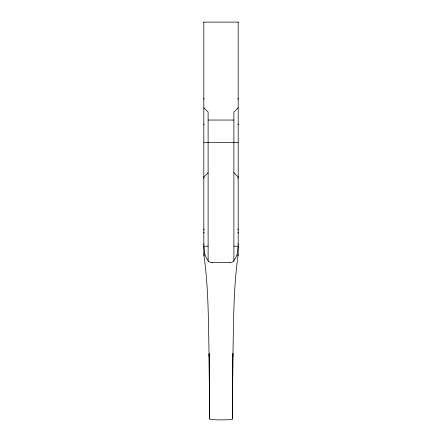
<?xml version="1.0" encoding="UTF-8"?>
<svg xmlns="http://www.w3.org/2000/svg" width="442" height="442" viewBox="0 0 442 442"><rect width="100%" height="100%" fill="white"/><g stroke="black" fill="none" stroke-linecap="round" stroke-linejoin="round"><path stroke-width="0.66" d="M232.409 418.977L232.89 353.677L232.409 418.977A11.409 0.923 0 0 1 221 419.9A11.409 0.923 0 0 1 209.591 418.977L209.11 353.677L209.591 418.977M238.183 232.138L238.023 233.017M232.89 356.501C233.674 322.494 233.31 288.272 238.183 254.531L238.183 22.1L203.817 22.1L203.817 254.531C208.69 288.272 208.326 322.494 209.11 356.501M238.183 177.253L238.011 178.104M203.817 99.008L203.989 98.306M203.817 124.788L203.989 124.08M233.89 260.465L235.575 258.029L236.746 255.321A39.802 30.575 0 0 0 237.498 252.647L238.183 246.205L233.89 246.205M238.183 107.743L233.89 112.041L233.89 261.106L233.31 261.52M203.817 177.027L208.11 172.728M208.11 120.047L233.89 120.047M203.817 142.385L238.183 142.385M208.11 246.205L203.817 246.205L204.663 253.338M212.409 262.67L229.591 262.67M208.69 261.52L208.11 261.106L208.11 112.041L203.817 107.743M233.89 172.728L238.183 177.027M238.011 98.306L238.183 99.008M238.011 124.08L238.183 124.788M203.989 178.104L203.817 177.253M203.977 233.017L203.817 232.138M203.939 22.448A8.591 1.216 0 0 1 203.817 22.244M204.419 255.946A8.591 3.84 0 0 1 203.817 254.531M204.049 229.956A8.757 5.122 0 0 1 203.922 228.917M238.183 254.531A8.591 3.84 0 0 1 237.581 255.946M238.078 228.917A8.757 5.122 0 0 1 237.951 229.956M238.183 22.244A8.591 1.216 0 0 1 238.061 22.448M212.409 262.697A6.547 6.166 0 0 1 208.751 261.531M233.249 261.531A6.547 6.166 0 0 1 229.591 262.697M209.591 417.784A5.707 0.459 0 0 1 209.685 417.701M232.315 417.701A5.707 0.459 0 0 1 232.409 417.784M203.817 244.581A17.183 7.685 0 0 1 203.884 243.89M238.116 243.89A17.183 7.685 0 0 1 238.183 244.581M208.105 260.465A15.514 11.917 0 0 1 206.922 258.863L205.745 256.598A35.703 27.432 0 0 1 204.674 253.338"/></g></svg>
